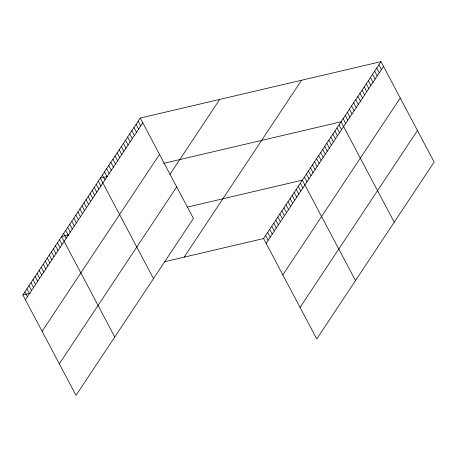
<?xml version="1.0" encoding="UTF-8"?>
<svg xmlns="http://www.w3.org/2000/svg" width="457" height="457" viewBox="0 0 457 457"><rect width="100%" height="100%" fill="white"/><g stroke="black" fill="none" stroke-linecap="round" stroke-linejoin="round"><path stroke-width="0.69" d="M140.248 118.043L193.414 218.457L76.016 395.356L22.85 294.948L140.248 118.043L380.984 61.644L434.15 162.052L316.752 338.957L263.586 238.543L380.984 61.644M25.398 299.752L142.795 122.853M42.101 331.302L159.499 154.403M169.918 174.425L219.691 99.432M59.313 363.806L176.71 186.907M184.142 257.154L301.54 80.255M266.128 243.353L383.532 66.448M282.837 274.903L400.235 97.998M300.049 307.407L417.447 130.502M107.675 176.471L100.334 178.19L153.501 278.604M163.755 163.332L341.071 121.79L394.237 222.199M68.933 234.847L61.592 236.566L114.758 336.98M187.119 207.158L302.328 180.167L355.495 280.581M22.85 294.948L30.196 293.223M164.886 261.667L263.586 238.543M378.882 64.808L381.429 69.613M376.779 67.973L379.327 72.777M374.683 71.138L377.225 75.948M372.581 74.302L375.128 79.112M370.478 77.467L373.026 82.277M368.376 80.638L370.924 85.442M366.28 83.802L368.822 88.607M364.178 86.967L366.725 91.771M362.075 90.132L364.623 94.942M359.973 93.297L362.521 98.106M357.877 96.461L360.419 101.271M355.774 99.626L358.322 104.436M353.672 102.796L356.22 107.601M351.57 105.961L354.118 110.765M349.474 109.126L352.016 113.936M347.371 112.291L349.913 117.101M345.269 115.455L347.817 120.265M343.167 118.62L345.715 123.43M339.031 124.858L341.573 129.668M336.992 127.931L339.534 132.741M334.952 131.005L337.495 135.815M332.913 134.078L335.455 138.888M330.874 137.151L333.421 141.956M328.834 140.225L331.382 145.029M326.795 143.298L329.343 148.102M324.756 146.366L327.303 151.176M322.716 149.439L325.264 154.249M320.677 152.512L323.225 157.322M318.638 155.586L321.185 160.396M316.598 158.659L319.146 163.463M314.559 161.732L317.107 166.537M312.519 164.806L315.067 169.61M310.486 167.873L313.028 172.683M308.446 170.947L310.988 175.756M306.407 174.02L308.949 178.83M304.368 177.093L306.91 181.903M300.289 183.24L302.831 188.044M298.25 186.313L300.792 191.117M296.21 189.381L298.758 194.191M294.171 192.454L296.719 197.264M292.132 195.527L294.679 200.337M290.092 198.601L292.64 203.411M288.053 201.674L290.601 206.478M286.013 204.747L288.561 209.552M283.974 207.821L286.522 212.625M281.935 210.888L284.483 215.698M279.895 213.962L282.443 218.772M277.856 217.035L280.404 221.845M275.822 220.108L278.364 224.918M273.783 223.182L276.325 227.986M271.744 226.255L274.286 231.059M269.704 229.328L272.246 234.133M267.665 232.396L270.207 237.206M265.626 235.469L268.168 240.279M138.145 121.208L140.693 126.018M136.049 124.373L138.591 129.182M133.947 127.543L136.489 132.347M131.845 130.708L134.392 135.512M129.742 133.872L132.29 138.677M127.646 137.037L130.188 141.847M125.544 140.202L128.086 145.012M123.441 143.367L125.989 148.177M121.339 146.531L123.887 151.341M119.243 149.702L121.785 154.506M117.141 152.867L119.683 157.671M115.038 156.031L117.586 160.835M112.936 159.196L115.484 164.006M110.84 162.361L113.382 167.171M108.737 165.525L111.28 170.335M106.635 168.696L109.183 173.5M104.533 171.861L107.081 176.665M102.431 175.025L104.979 179.83M98.295 181.263L100.837 186.068M96.256 184.337L98.798 189.141M94.216 187.41L96.758 192.214M92.177 190.478L94.725 195.288M90.138 193.551L92.685 198.361M88.098 196.624L90.646 201.434M86.059 199.698L88.607 204.508M84.019 202.771L86.567 207.575M81.98 205.844L84.528 210.648M79.941 208.918L82.489 213.722M77.901 211.985L80.449 216.795M75.862 215.058L78.41 219.868M73.828 218.132L76.37 222.942M71.789 221.205L74.331 226.015M69.75 224.278L72.292 229.083M67.71 227.352L70.252 232.156M65.671 230.425L68.213 235.229M63.632 233.493L66.174 238.303M59.553 239.639L62.101 244.449M57.513 242.713L60.061 247.523M55.474 245.786L58.022 250.59M53.435 248.859L55.983 253.664M51.395 251.933L53.943 256.737M49.356 255L51.904 259.81M47.317 258.074L49.864 262.884M45.277 261.147L47.825 265.957M43.238 264.22L45.786 269.03M41.199 267.294L43.746 272.098M39.165 270.367L41.707 275.171M37.126 273.44L39.668 278.244M35.086 276.508L37.628 281.318M33.047 279.581L35.589 284.391M31.007 282.655L33.55 287.464M28.968 285.728L31.51 290.538M26.929 288.801L29.471 293.605M24.889 291.874L27.437 296.679"/></g></svg>
